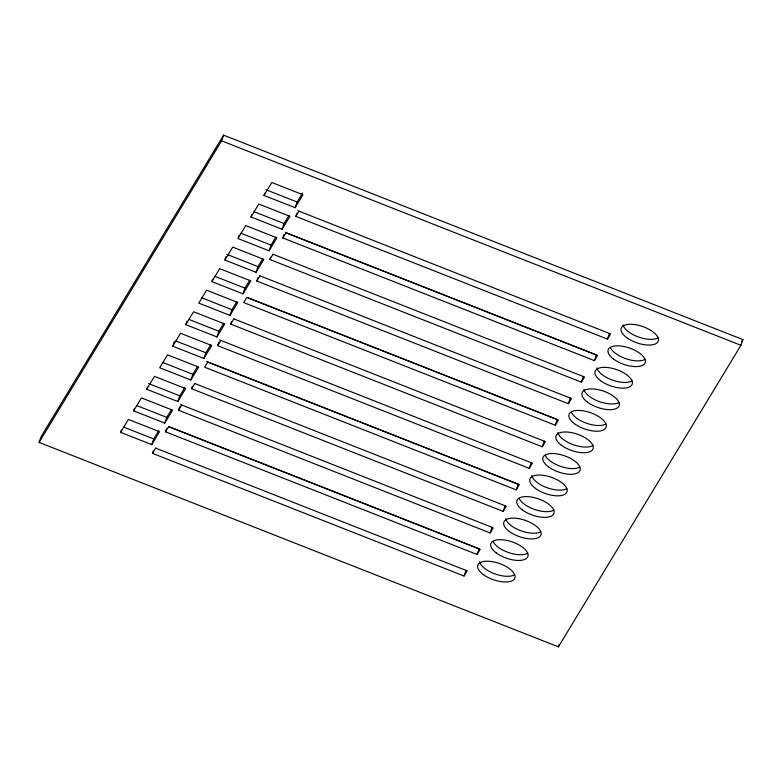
<?xml version="1.0" encoding="UTF-8"?>
<svg xmlns="http://www.w3.org/2000/svg" width="782" height="782" viewBox="0 0 782 782"><rect width="100%" height="100%" fill="white"/><g stroke="black" fill="none" stroke-linecap="round" stroke-linejoin="round"><path stroke-width="1.17" d="M39.1 442.397L41.075 436.698L223.593 135.149L742.9 339.603L740.925 345.302L558.407 646.851L39.1 442.397L221.619 140.848L223.593 135.149M120.584 432.358L128.404 419.435L159.567 431.703L151.747 444.626L120.584 432.358L121.376 430.08M133.624 410.824L141.444 397.901L172.607 410.169L164.777 423.091L133.624 410.824L134.416 408.536M146.664 389.28L154.484 376.357L185.637 388.625L177.817 401.547L146.664 389.28L147.446 387.002M172.734 346.201L180.554 333.279L211.717 345.546L203.887 358.469L172.734 346.201L174.308 341.646M185.774 324.667L193.594 311.735L224.747 324.002L216.927 336.934L185.774 324.667L186.957 321.246M151.747 444.626L153.722 438.927L158.531 430.98M211.844 281.588L219.664 268.656L250.827 280.924L243.007 293.856L211.844 281.588L212.636 279.301M155.569 448.096L467.186 570.85L464.049 576.021L152.47 453.345L153.252 451.067M164.777 423.091L166.752 417.393L171.571 409.436M165.501 431.811L168.629 426.64L480.216 549.316L477.088 554.477L165.501 431.811L166.683 428.389M224.884 260.044L232.704 247.122L263.857 259.389L256.037 272.312L224.884 260.044L226.066 256.623M177.817 401.547L179.792 395.848L184.601 387.901M238.315 237.366L239.096 235.089M180.515 404.568L493.256 527.772L490.128 532.943L178.54 410.267L179.723 406.845M190.857 380.013L198.677 367.081L167.514 354.823L159.694 367.745L190.857 380.013L192.831 374.314L197.641 366.357M250.954 216.966L258.774 204.043L289.936 216.311L282.116 229.234L250.954 216.966L251.745 214.688M194.679 383.473L506.296 506.237L503.168 511.399L191.58 388.732L192.362 386.445M203.887 358.469L205.862 352.77L210.681 344.813M263.993 195.432L271.813 182.499L302.976 194.767L295.146 207.699L263.993 195.432L264.775 193.144M216.927 336.934L218.901 331.236L223.711 323.279M219.625 339.955L532.366 463.149L529.238 468.32L217.65 345.654L218.833 342.233M229.967 315.39L237.787 302.468L206.624 290.2L198.804 303.123L229.967 315.39L231.941 309.692L236.75 301.735M233.798 318.861L545.406 441.615L542.278 446.786L230.69 324.11L231.482 321.832M243.007 293.856L244.971 288.157L249.79 280.2M256.037 272.312L258.011 266.613L262.83 258.656M259.868 275.782L571.476 398.537L568.348 403.708L256.76 281.031L257.943 277.61M269.076 250.778L276.896 237.845L245.744 225.578L237.914 238.51L269.076 250.778L271.051 245.079L275.86 237.122M272.908 254.238L584.516 376.992L581.388 382.163L269.8 259.497L270.592 257.21M282.116 229.234L284.081 223.535L288.9 215.578M282.84 237.953L285.968 232.782L597.546 355.458L594.418 360.629L282.84 237.953L284.022 234.532M295.146 207.699L297.121 202L302.536 193.046M297.844 210.72L610.586 333.914L607.458 339.085L295.87 216.419L297.052 212.997M464.049 576.021L466.023 570.322M477.088 554.477L479.063 548.778L168.609 426.552M490.128 532.943L492.103 527.244M503.168 511.399L505.133 505.7M516.198 489.864L519.326 484.693L207.738 362.017L204.61 367.188L516.198 489.864L518.173 484.166L206.585 361.489M529.238 468.32L531.213 462.621M542.278 446.786L544.243 441.087M555.308 425.242L558.436 420.071L246.858 297.404L243.72 302.575L555.308 425.242L557.283 419.543L247.962 297.766M568.348 403.708L570.322 398.009M581.388 382.163L583.362 376.465M594.418 360.629L596.392 354.93L285.938 232.704M607.458 339.085L609.432 333.386M558.407 646.851L559.198 644.573M152.47 453.345L155.598 448.174M178.54 410.267L181.668 405.096M191.58 388.732L194.708 383.561M217.65 345.654L220.778 340.483M230.69 324.11L233.818 318.939M256.76 281.031L259.888 275.86M269.8 259.497L272.928 254.326M295.87 216.419L298.998 211.248M741.639 341.695L742.9 339.603M221.619 140.848L740.925 345.302M265.968 189.733L297.121 202M254.042 211.707L284.081 223.535M241.003 233.241L271.051 245.079M226.858 254.345L258.011 266.613M214.933 276.32L244.971 288.157M201.893 297.864L231.941 309.692M188.853 319.398L218.901 331.236M175.823 340.942L205.862 352.77M162.783 362.477L192.831 374.314M148.629 383.581L179.792 395.848M136.713 405.555L166.752 417.393M123.673 427.099L153.722 438.927M658.092 337.834A19.609 8.651 19.1 0 1 637.946 336.817A19.609 8.651 19.1 0 1 623.068 324.823M645.052 359.378A19.609 8.651 19.1 0 1 626.529 358.918A19.609 8.651 19.1 0 1 610.654 348.088M632.012 380.912A19.609 8.651 19.1 0 1 611.876 379.896A19.609 8.651 19.1 0 1 596.998 367.902M618.982 402.456A19.609 8.651 19.1 0 1 598.836 401.43A19.609 8.651 19.1 0 1 583.958 389.446M605.942 423.991A19.609 8.651 19.1 0 1 587.409 423.541A19.609 8.651 19.1 0 1 571.544 412.7M592.903 445.535A19.609 8.651 19.1 0 1 572.756 444.508A19.609 8.651 19.1 0 1 557.889 432.524M579.863 467.069A19.609 8.651 19.1 0 1 561.339 466.619A19.609 8.651 19.1 0 1 545.465 455.779M566.833 488.613A19.609 8.651 19.1 0 1 546.686 487.587A19.609 8.651 19.1 0 1 531.819 475.603M553.793 510.147A19.609 8.651 19.1 0 1 535.269 509.698A19.609 8.651 19.1 0 1 519.395 498.857M540.753 531.692A19.609 8.651 19.1 0 1 520.617 530.665A19.609 8.651 19.1 0 1 505.739 518.681M527.723 553.226A19.609 8.651 19.1 0 1 509.19 552.776A19.609 8.651 19.1 0 1 493.325 541.936M514.683 574.77A19.609 8.651 19.1 0 1 494.537 573.744A19.609 8.651 19.1 0 1 479.669 561.759M626.695 337.619A19.609 8.651 19.1 0 0 657.916 341.822A19.609 8.651 19.1 0 0 634.603 324.559A19.609 8.651 19.1 0 0 626.695 337.619M613.665 359.163A19.609 8.651 19.1 0 0 644.876 363.366A19.609 8.651 19.1 0 0 621.563 346.103A19.609 8.651 19.1 0 0 613.665 359.163M587.585 402.241A19.609 8.651 19.1 0 0 618.806 406.445A19.609 8.651 19.1 0 0 595.493 389.182A19.609 8.651 19.1 0 0 587.585 402.241M600.625 380.697A19.609 8.651 19.1 0 0 631.846 384.9A19.609 8.651 19.1 0 0 608.533 367.638A19.609 8.651 19.1 0 0 600.625 380.697M574.555 423.776A19.609 8.651 19.1 0 0 605.767 427.979A19.609 8.651 19.1 0 0 582.453 410.716A19.609 8.651 19.1 0 0 574.555 423.776M561.515 445.32A19.609 8.651 19.1 0 0 592.727 449.523A19.609 8.651 19.1 0 0 569.423 432.26A19.609 8.651 19.1 0 0 561.515 445.32M548.475 466.854A19.609 8.651 19.1 0 0 579.697 471.057A19.609 8.651 19.1 0 0 556.383 453.795A19.609 8.651 19.1 0 0 548.475 466.854M535.445 488.398A19.609 8.651 19.1 0 0 566.657 492.601A19.609 8.651 19.1 0 0 543.343 475.339A19.609 8.651 19.1 0 0 535.445 488.398M522.405 509.932A19.609 8.651 19.1 0 0 553.617 514.136A19.609 8.651 19.1 0 0 530.304 496.873A19.609 8.651 19.1 0 0 522.405 509.932M509.365 531.477A19.609 8.651 19.1 0 0 540.587 535.68A19.609 8.651 19.1 0 0 517.273 518.417A19.609 8.651 19.1 0 0 509.365 531.477M496.335 553.011A19.609 8.651 19.1 0 0 527.547 557.224A19.609 8.651 19.1 0 0 504.234 539.961A19.609 8.651 19.1 0 0 496.335 553.011M483.296 574.555A19.609 8.651 19.1 0 0 514.507 578.758A19.609 8.651 19.1 0 0 491.194 561.496A19.609 8.651 19.1 0 0 483.296 574.555"/></g></svg>
